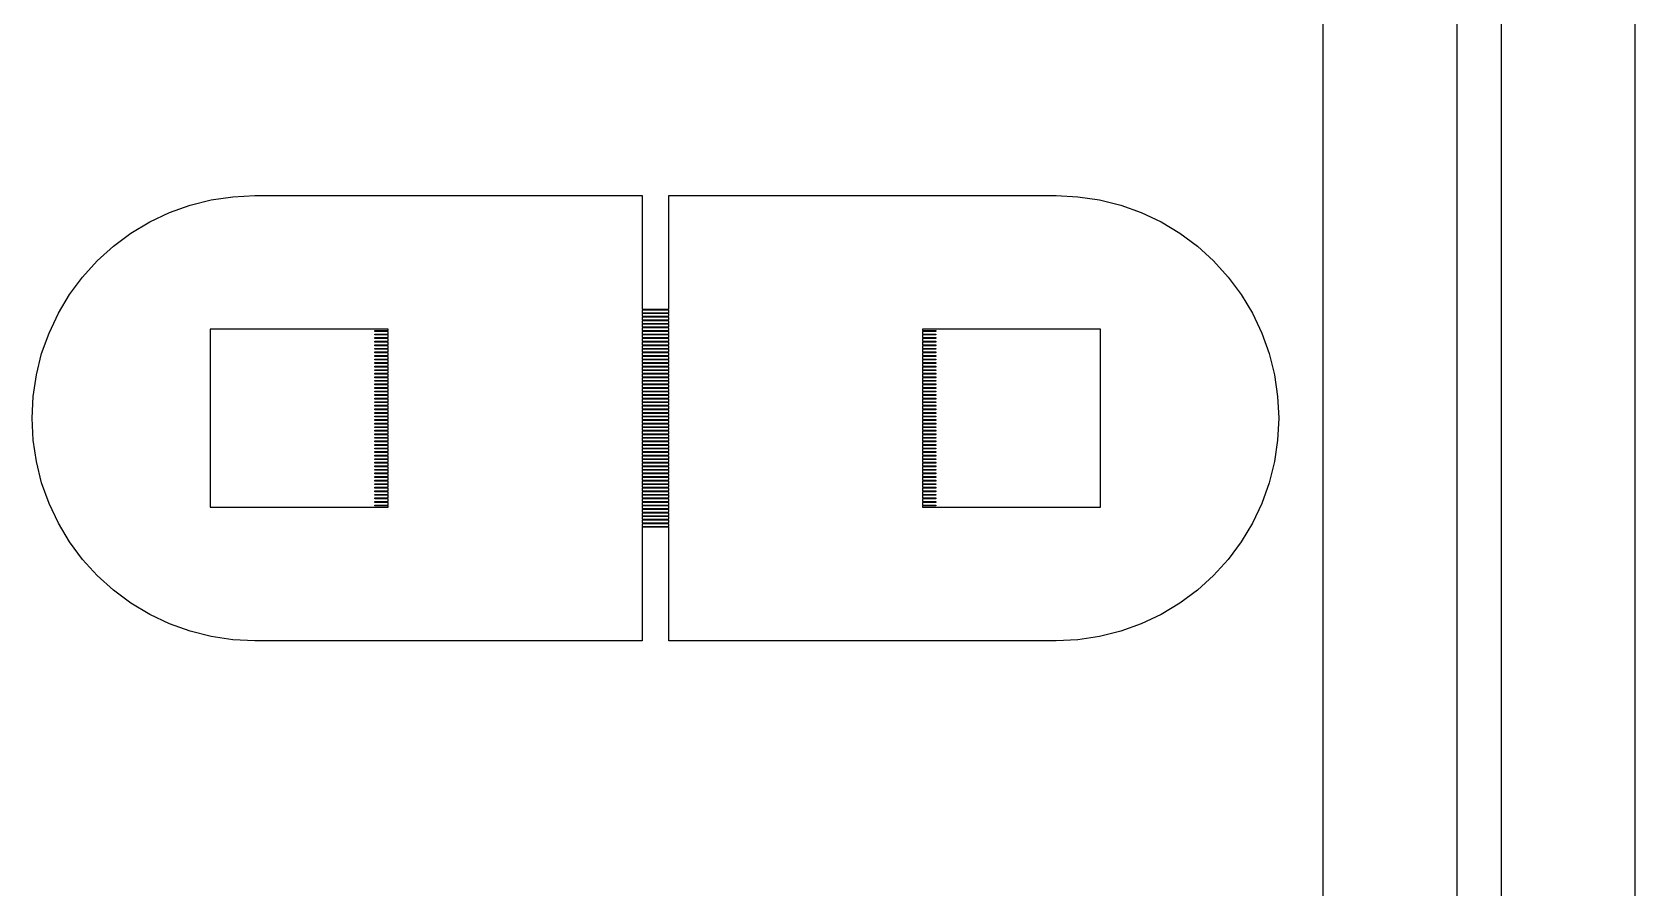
# Model space of a CAD drawing. Extents: x -16 to 132, y -40 to 113.
# Drawn here: x 94.08 to 112.49, y 17.61 to 27.44 of the extents above; entities that cross this region are included whole.
import ezdxf

# ---------------------------------------------------------------- set-up
doc = ezdxf.new("R2010")
doc.units = 0

msp = doc.modelspace()

# ---------------------------------------------------------------- linework, layer by layer
for p, q in [((112.486, 75.6724), (112.486, -2.0452)), ((110.952, -0.51129), (110.952, 74.1385)), ((110.441, 73.6272), (110.441, 0)), ((108.907, 1.53389), (108.907, 72.0933)), ((95.6574, 25.3704), (95.8936, 25.4549)), ((95.8936, 25.4549), (96.1369, 25.5159)), ((96.1369, 25.5159), (96.3851, 25.5527)), ((96.3851, 25.5527), (96.6357, 25.565)), ((96.6357, 25.565), (101.084, 25.565)), ((101.084, 25.565), (101.084, 24.2612)), ((101.391, 24.2612), (101.391, 25.565)), ((101.391, 25.565), (105.839, 25.565)), ((105.839, 25.565), (106.09, 25.5527)), ((106.09, 25.5527), (106.338, 25.5159)), ((106.338, 25.5159), (106.581, 25.4549)), ((106.581, 25.4549), (106.817, 25.3704)), ((95.2154, 25.1341), (95.4306, 25.2631)), ((95.4306, 25.2631), (95.6574, 25.3704)), ((106.817, 25.3704), (107.044, 25.2631)), ((107.044, 25.2631), (107.259, 25.1341)), ((95.0139, 24.9847), (95.2154, 25.1341)), ((107.259, 25.1341), (107.461, 24.9847)), ((94.828, 24.8162), (95.0139, 24.9847)), ((107.461, 24.9847), (107.647, 24.8162)), ((94.6595, 24.6303), (94.828, 24.8162)), ((107.647, 24.8162), (107.815, 24.6303)), ((94.5101, 24.4288), (94.6595, 24.6303)), ((107.815, 24.6303), (107.965, 24.4288)), ((94.3811, 24.2136), (94.5101, 24.4288)), ((107.965, 24.4288), (108.094, 24.2136)), ((94.2738, 23.9868), (94.3811, 24.2136)), ((101.084, 24.2612), (101.391, 24.2612)), ((101.391, 24.2509), (101.084, 24.2509)), ((101.084, 24.2509), (101.084, 24.2203)), ((101.084, 24.2203), (101.391, 24.2203)), ((101.391, 24.21), (101.084, 24.21)), ((101.084, 24.21), (101.084, 24.1794)), ((101.084, 24.1794), (101.391, 24.1794)), ((101.391, 24.1691), (101.084, 24.1691)), ((101.084, 24.1691), (101.084, 24.1385)), ((101.084, 24.1385), (101.391, 24.1385)), ((101.391, 24.1282), (101.084, 24.1282)), ((101.084, 24.1282), (101.084, 24.0975)), ((101.391, 24.2203), (101.391, 24.2509)), ((101.391, 24.1794), (101.391, 24.21)), ((101.391, 24.1385), (101.391, 24.1691)), ((101.391, 24.0975), (101.391, 24.1282)), ((108.094, 24.2136), (108.201, 23.9868)), ((94.1893, 23.7506), (94.2738, 23.9868)), ((98.1696, 24.0311), (96.1244, 24.0311)), ((96.1244, 24.0311), (96.1244, 21.9859)), ((98.0162, 24.0055), (98.0162, 24.0157)), ((98.0162, 24.0157), (98.1696, 24.0157)), ((98.1696, 24.0055), (98.0162, 24.0055)), ((98.0162, 23.9646), (98.0162, 23.9748)), ((98.0162, 23.9748), (98.1696, 23.9748)), ((98.1696, 23.9646), (98.0162, 23.9646)), ((98.0162, 23.9237), (98.0162, 23.9339)), ((98.0162, 23.9339), (98.1696, 23.9339)), ((98.1696, 24.0157), (98.1696, 24.0311)), ((98.1696, 23.9748), (98.1696, 24.0055)), ((98.1696, 23.9339), (98.1696, 23.9646)), ((101.084, 24.0975), (101.391, 24.0975)), ((101.391, 24.0873), (101.084, 24.0873)), ((101.084, 24.0873), (101.084, 24.0567)), ((101.084, 24.0567), (101.391, 24.0567)), ((101.391, 24.0464), (101.084, 24.0464)), ((101.084, 24.0464), (101.084, 24.0157)), ((101.084, 24.0157), (101.391, 24.0157)), ((101.391, 24.0055), (101.084, 24.0055)), ((101.084, 24.0055), (101.084, 23.9748)), ((101.084, 23.9748), (101.391, 23.9748)), ((101.391, 23.9646), (101.084, 23.9646)), ((101.084, 23.9646), (101.084, 23.9339)), ((101.084, 23.9339), (101.391, 23.9339)), ((101.391, 24.0567), (101.391, 24.0873)), ((101.391, 24.0157), (101.391, 24.0464)), ((101.391, 23.9748), (101.391, 24.0055)), ((101.391, 23.9339), (101.391, 23.9646)), ((106.35, 24.0311), (104.305, 24.0311)), ((104.305, 24.0311), (104.305, 24.0157)), ((104.305, 24.0157), (104.459, 24.0157)), ((104.459, 24.0055), (104.305, 24.0055)), ((104.305, 24.0055), (104.305, 23.9748)), ((104.305, 23.9748), (104.459, 23.9748)), ((104.459, 23.9646), (104.305, 23.9646)), ((104.305, 23.9646), (104.305, 23.9339)), ((104.305, 23.9339), (104.459, 23.9339)), ((104.459, 24.0157), (104.459, 24.0055)), ((104.459, 23.9748), (104.459, 23.9646)), ((104.459, 23.9339), (104.459, 23.9237)), ((106.35, 21.9859), (106.35, 24.0311)), ((108.201, 23.9868), (108.286, 23.7506)), ((94.1283, 23.5072), (94.1893, 23.7506)), ((98.1696, 23.9237), (98.0162, 23.9237)), ((98.0162, 23.8828), (98.0162, 23.893)), ((98.0162, 23.893), (98.1696, 23.893)), ((98.1696, 23.8828), (98.0162, 23.8828)), ((98.0162, 23.8419), (98.0162, 23.8521)), ((98.0162, 23.8521), (98.1696, 23.8521)), ((98.1696, 23.8419), (98.0162, 23.8419)), ((98.0162, 23.801), (98.0162, 23.8112)), ((98.0162, 23.8112), (98.1696, 23.8112)), ((98.1696, 23.801), (98.0162, 23.801)), ((98.0162, 23.7601), (98.0162, 23.7703)), ((98.0162, 23.7703), (98.1696, 23.7703)), ((98.1696, 23.7601), (98.0162, 23.7601)), ((98.1696, 23.893), (98.1696, 23.9237)), ((98.1696, 23.8521), (98.1696, 23.8828)), ((98.1696, 23.8112), (98.1696, 23.8419)), ((98.1696, 23.7703), (98.1696, 23.801)), ((98.1696, 23.7294), (98.1696, 23.7601)), ((101.391, 23.9237), (101.084, 23.9237)), ((101.084, 23.9237), (101.084, 23.893)), ((101.084, 23.893), (101.391, 23.893)), ((101.391, 23.8828), (101.084, 23.8828)), ((101.084, 23.8828), (101.084, 23.8521)), ((101.084, 23.8521), (101.391, 23.8521)), ((101.391, 23.8419), (101.084, 23.8419)), ((101.084, 23.8419), (101.084, 23.8112)), ((101.084, 23.8112), (101.391, 23.8112)), ((101.391, 23.801), (101.084, 23.801)), ((101.084, 23.801), (101.084, 23.7703)), ((101.084, 23.7703), (101.391, 23.7703)), ((101.391, 23.7601), (101.084, 23.7601)), ((101.084, 23.7601), (101.084, 23.7294)), ((101.391, 23.893), (101.391, 23.9237)), ((101.391, 23.8521), (101.391, 23.8828)), ((101.391, 23.8112), (101.391, 23.8419)), ((101.391, 23.7703), (101.391, 23.801)), ((101.391, 23.7294), (101.391, 23.7601)), ((104.459, 23.9237), (104.305, 23.9237)), ((104.305, 23.9237), (104.305, 23.893)), ((104.305, 23.893), (104.459, 23.893)), ((104.459, 23.8828), (104.305, 23.8828)), ((104.305, 23.8828), (104.305, 23.8521)), ((104.305, 23.8521), (104.459, 23.8521)), ((104.459, 23.8419), (104.305, 23.8419)), ((104.305, 23.8419), (104.305, 23.8112)), ((104.305, 23.8112), (104.459, 23.8112)), ((104.459, 23.801), (104.305, 23.801)), ((104.305, 23.801), (104.305, 23.7703)), ((104.305, 23.7703), (104.459, 23.7703)), ((104.459, 23.7601), (104.305, 23.7601)), ((104.305, 23.7601), (104.305, 23.7294)), ((104.459, 23.893), (104.459, 23.8828)), ((104.459, 23.8521), (104.459, 23.8419)), ((104.459, 23.8112), (104.459, 23.801)), ((104.459, 23.7703), (104.459, 23.7601)), ((108.286, 23.7506), (108.346, 23.5072)), ((98.0162, 23.7192), (98.0162, 23.7294)), ((98.0162, 23.7294), (98.1696, 23.7294)), ((98.1696, 23.7192), (98.0162, 23.7192)), ((98.0162, 23.6783), (98.0162, 23.6885)), ((98.0162, 23.6885), (98.1696, 23.6885)), ((98.1696, 23.6783), (98.0162, 23.6783)), ((98.0162, 23.6374), (98.0162, 23.6476)), ((98.0162, 23.6476), (98.1696, 23.6476)), ((98.1696, 23.6374), (98.0162, 23.6374)), ((98.0162, 23.5965), (98.0162, 23.6067)), ((98.0162, 23.6067), (98.1696, 23.6067)), ((98.1696, 23.5965), (98.0162, 23.5965)), ((98.0162, 23.5556), (98.0162, 23.5658)), ((98.0162, 23.5658), (98.1696, 23.5658)), ((98.1696, 23.6885), (98.1696, 23.7192)), ((98.1696, 23.6476), (98.1696, 23.6783)), ((98.1696, 23.6067), (98.1696, 23.6374)), ((98.1696, 23.5658), (98.1696, 23.5965)), ((101.084, 23.7294), (101.391, 23.7294)), ((101.391, 23.7192), (101.084, 23.7192)), ((101.084, 23.7192), (101.084, 23.6885)), ((101.084, 23.6885), (101.391, 23.6885)), ((101.391, 23.6783), (101.084, 23.6783)), ((101.084, 23.6783), (101.084, 23.6476)), ((101.084, 23.6476), (101.391, 23.6476)), ((101.391, 23.6374), (101.084, 23.6374)), ((101.084, 23.6374), (101.084, 23.6067)), ((101.084, 23.6067), (101.391, 23.6067)), ((101.391, 23.5965), (101.084, 23.5965)), ((101.084, 23.5965), (101.084, 23.5658)), ((101.084, 23.5658), (101.391, 23.5658)), ((101.391, 23.6885), (101.391, 23.7192)), ((101.391, 23.6476), (101.391, 23.6783)), ((101.391, 23.6067), (101.391, 23.6374)), ((101.391, 23.5658), (101.391, 23.5965)), ((104.305, 23.7294), (104.459, 23.7294)), ((104.459, 23.7192), (104.305, 23.7192)), ((104.305, 23.7192), (104.305, 23.6885)), ((104.305, 23.6885), (104.459, 23.6885)), ((104.459, 23.6783), (104.305, 23.6783)), ((104.305, 23.6783), (104.305, 23.6476)), ((104.305, 23.6476), (104.459, 23.6476)), ((104.459, 23.6374), (104.305, 23.6374)), ((104.305, 23.6374), (104.305, 23.6067)), ((104.305, 23.6067), (104.459, 23.6067)), ((104.459, 23.5965), (104.305, 23.5965)), ((104.305, 23.5965), (104.305, 23.5658)), ((104.305, 23.5658), (104.459, 23.5658)), ((104.459, 23.7294), (104.459, 23.7192)), ((104.459, 23.6885), (104.459, 23.6783)), ((104.459, 23.6476), (104.459, 23.6374)), ((104.459, 23.6067), (104.459, 23.5965)), ((104.459, 23.5658), (104.459, 23.5556)), ((94.0915, 23.2591), (94.1283, 23.5072)), ((98.1696, 23.5556), (98.0162, 23.5556)), ((98.0162, 23.5147), (98.0162, 23.5249)), ((98.0162, 23.5249), (98.1696, 23.5249)), ((98.1696, 23.5147), (98.0162, 23.5147)), ((98.0162, 23.4738), (98.0162, 23.484)), ((98.0162, 23.484), (98.1696, 23.484)), ((98.1696, 23.4738), (98.0162, 23.4738)), ((98.0162, 23.4329), (98.0162, 23.4431)), ((98.0162, 23.4431), (98.1696, 23.4431)), ((98.1696, 23.4329), (98.0162, 23.4329)), ((98.0162, 23.392), (98.0162, 23.4022)), ((98.0162, 23.4022), (98.1696, 23.4022)), ((98.1696, 23.392), (98.0162, 23.392)), ((98.1696, 23.5249), (98.1696, 23.5556)), ((98.1696, 23.484), (98.1696, 23.5147)), ((98.1696, 23.4431), (98.1696, 23.4738)), ((98.1696, 23.4022), (98.1696, 23.4329)), ((98.1696, 23.3613), (98.1696, 23.392)), ((101.391, 23.5556), (101.084, 23.5556)), ((101.084, 23.5556), (101.084, 23.5249)), ((101.084, 23.5249), (101.391, 23.5249)), ((101.391, 23.5147), (101.084, 23.5147)), ((101.084, 23.5147), (101.084, 23.484)), ((101.084, 23.484), (101.391, 23.484)), ((101.391, 23.4738), (101.084, 23.4738)), ((101.084, 23.4738), (101.084, 23.4431)), ((101.084, 23.4431), (101.391, 23.4431)), ((101.391, 23.4329), (101.084, 23.4329)), ((101.084, 23.4329), (101.084, 23.4022)), ((101.084, 23.4022), (101.391, 23.4022)), ((101.391, 23.392), (101.084, 23.392)), ((101.084, 23.392), (101.084, 23.3613)), ((101.391, 23.5249), (101.391, 23.5556)), ((101.391, 23.484), (101.391, 23.5147)), ((101.391, 23.4431), (101.391, 23.4738)), ((101.391, 23.4022), (101.391, 23.4329)), ((101.391, 23.3613), (101.391, 23.392)), ((104.459, 23.5556), (104.305, 23.5556)), ((104.305, 23.5556), (104.305, 23.5249)), ((104.305, 23.5249), (104.459, 23.5249)), ((104.459, 23.5147), (104.305, 23.5147)), ((104.305, 23.5147), (104.305, 23.484)), ((104.305, 23.484), (104.459, 23.484)), ((104.459, 23.4738), (104.305, 23.4738)), ((104.305, 23.4738), (104.305, 23.4431)), ((104.305, 23.4431), (104.459, 23.4431)), ((104.459, 23.4329), (104.305, 23.4329)), ((104.305, 23.4329), (104.305, 23.4022)), ((104.305, 23.4022), (104.459, 23.4022)), ((104.459, 23.392), (104.305, 23.392)), ((104.305, 23.392), (104.305, 23.3613)), ((104.459, 23.5249), (104.459, 23.5147)), ((104.459, 23.484), (104.459, 23.4738)), ((104.459, 23.4431), (104.459, 23.4329)), ((104.459, 23.4022), (104.459, 23.392)), ((108.346, 23.5072), (108.383, 23.2591)), ((94.0792, 23.0085), (94.0915, 23.2591)), ((98.0162, 23.3511), (98.0162, 23.3613)), ((98.0162, 23.3613), (98.1696, 23.3613)), ((98.1696, 23.3511), (98.0162, 23.3511)), ((98.0162, 23.3102), (98.0162, 23.3204)), ((98.0162, 23.3204), (98.1696, 23.3204)), ((98.1696, 23.3102), (98.0162, 23.3102)), ((98.0162, 23.2692), (98.0162, 23.2795)), ((98.0162, 23.2795), (98.1696, 23.2795)), ((98.1696, 23.2692), (98.0162, 23.2692)), ((98.0162, 23.2283), (98.0162, 23.2386)), ((98.0162, 23.2386), (98.1696, 23.2386)), ((98.1696, 23.2283), (98.0162, 23.2283)), ((98.0162, 23.1874), (98.0162, 23.1977)), ((98.0162, 23.1977), (98.1696, 23.1977)), ((98.1696, 23.3204), (98.1696, 23.3511)), ((98.1696, 23.2795), (98.1696, 23.3102)), ((98.1696, 23.2386), (98.1696, 23.2692)), ((98.1696, 23.1977), (98.1696, 23.2283)), ((101.084, 23.3613), (101.391, 23.3613)), ((101.391, 23.3511), (101.084, 23.3511)), ((101.084, 23.3511), (101.084, 23.3204)), ((101.084, 23.3204), (101.391, 23.3204)), ((101.391, 23.3102), (101.084, 23.3102)), ((101.084, 23.3102), (101.084, 23.2795)), ((101.084, 23.2795), (101.391, 23.2795)), ((101.391, 23.2692), (101.084, 23.2692)), ((101.084, 23.2692), (101.084, 23.2386)), ((101.084, 23.2386), (101.391, 23.2386)), ((101.391, 23.2283), (101.084, 23.2283)), ((101.084, 23.2283), (101.084, 23.1977)), ((101.084, 23.1977), (101.391, 23.1977)), ((101.391, 23.3204), (101.391, 23.3511)), ((101.391, 23.2795), (101.391, 23.3102)), ((101.391, 23.2386), (101.391, 23.2692)), ((101.391, 23.1977), (101.391, 23.2283)), ((104.305, 23.3613), (104.459, 23.3613)), ((104.459, 23.3511), (104.305, 23.3511)), ((104.305, 23.3511), (104.305, 23.3204)), ((104.305, 23.3204), (104.459, 23.3204)), ((104.459, 23.3102), (104.305, 23.3102)), ((104.305, 23.3102), (104.305, 23.2795)), ((104.305, 23.2795), (104.459, 23.2795)), ((104.459, 23.2692), (104.305, 23.2692)), ((104.305, 23.2692), (104.305, 23.2386)), ((104.305, 23.2386), (104.459, 23.2386)), ((104.459, 23.2283), (104.305, 23.2283)), ((104.305, 23.2283), (104.305, 23.1977)), ((104.305, 23.1977), (104.459, 23.1977)), ((104.459, 23.3613), (104.459, 23.3511)), ((104.459, 23.3204), (104.459, 23.3102)), ((104.459, 23.2795), (104.459, 23.2692)), ((104.459, 23.2386), (104.459, 23.2283)), ((104.459, 23.1977), (104.459, 23.1874)), ((108.383, 23.2591), (108.396, 23.0085)), ((98.1696, 23.1874), (98.0162, 23.1874)), ((98.0162, 23.1465), (98.0162, 23.1568)), ((98.0162, 23.1568), (98.1696, 23.1568)), ((98.1696, 23.1465), (98.0162, 23.1465)), ((98.0162, 23.1056), (98.0162, 23.1159)), ((98.0162, 23.1159), (98.1696, 23.1159)), ((98.1696, 23.1056), (98.0162, 23.1056)), ((98.0162, 23.0647), (98.0162, 23.075)), ((98.0162, 23.075), (98.1696, 23.075)), ((98.1696, 23.0647), (98.0162, 23.0647)), ((98.0162, 23.0238), (98.0162, 23.0341)), ((98.0162, 23.0341), (98.1696, 23.0341)), ((98.1696, 23.0238), (98.0162, 23.0238)), ((98.1696, 23.1568), (98.1696, 23.1874)), ((98.1696, 23.1159), (98.1696, 23.1465)), ((98.1696, 23.075), (98.1696, 23.1056)), ((98.1696, 23.0341), (98.1696, 23.0647)), ((98.1696, 22.9931), (98.1696, 23.0238)), ((101.391, 23.1874), (101.084, 23.1874)), ((101.084, 23.1874), (101.084, 23.1568)), ((101.084, 23.1568), (101.391, 23.1568)), ((101.391, 23.1465), (101.084, 23.1465)), ((101.084, 23.1465), (101.084, 23.1159)), ((101.084, 23.1159), (101.391, 23.1159)), ((101.391, 23.1056), (101.084, 23.1056)), ((101.084, 23.1056), (101.084, 23.075)), ((101.084, 23.075), (101.391, 23.075)), ((101.391, 23.0647), (101.084, 23.0647)), ((101.084, 23.0647), (101.084, 23.0341)), ((101.084, 23.0341), (101.391, 23.0341)), ((101.391, 23.0238), (101.084, 23.0238)), ((101.084, 23.0238), (101.084, 22.9931)), ((101.391, 23.1568), (101.391, 23.1874)), ((101.391, 23.1159), (101.391, 23.1465)), ((101.391, 23.075), (101.391, 23.1056)), ((101.391, 23.0341), (101.391, 23.0647)), ((101.391, 22.9931), (101.391, 23.0238)), ((104.459, 23.1874), (104.305, 23.1874)), ((104.305, 23.1874), (104.305, 23.1568)), ((104.305, 23.1568), (104.459, 23.1568)), ((104.459, 23.1465), (104.305, 23.1465)), ((104.305, 23.1465), (104.305, 23.1159)), ((104.305, 23.1159), (104.459, 23.1159)), ((104.459, 23.1056), (104.305, 23.1056)), ((104.305, 23.1056), (104.305, 23.075)), ((104.305, 23.075), (104.459, 23.075)), ((104.459, 23.0647), (104.305, 23.0647)), ((104.305, 23.0647), (104.305, 23.0341)), ((104.305, 23.0341), (104.459, 23.0341)), ((104.459, 23.0238), (104.305, 23.0238)), ((104.305, 23.0238), (104.305, 22.9931)), ((104.459, 23.1568), (104.459, 23.1465)), ((104.459, 23.1159), (104.459, 23.1056)), ((104.459, 23.075), (104.459, 23.0647)), ((104.459, 23.0341), (104.459, 23.0238)), ((94.0915, 22.7579), (94.0792, 23.0085)), ((98.0162, 22.9829), (98.0162, 22.9931)), ((98.0162, 22.9931), (98.1696, 22.9931)), ((98.1696, 22.9829), (98.0162, 22.9829)), ((98.0162, 22.942), (98.0162, 22.9523)), ((98.0162, 22.9523), (98.1696, 22.9523)), ((98.1696, 22.942), (98.0162, 22.942)), ((98.0162, 22.9011), (98.0162, 22.9114)), ((98.0162, 22.9114), (98.1696, 22.9114)), ((98.1696, 22.9011), (98.0162, 22.9011)), ((98.0162, 22.8602), (98.0162, 22.8705)), ((98.0162, 22.8705), (98.1696, 22.8705)), ((98.1696, 22.8602), (98.0162, 22.8602)), ((98.0162, 22.8193), (98.0162, 22.8295)), ((98.0162, 22.8295), (98.1696, 22.8295)), ((98.1696, 22.9523), (98.1696, 22.9829)), ((98.1696, 22.9114), (98.1696, 22.942)), ((98.1696, 22.8705), (98.1696, 22.9011)), ((98.1696, 22.8295), (98.1696, 22.8602)), ((101.084, 22.9931), (101.391, 22.9931)), ((101.391, 22.9829), (101.084, 22.9829)), ((101.084, 22.9829), (101.084, 22.9523)), ((101.084, 22.9523), (101.391, 22.9523)), ((101.391, 22.942), (101.084, 22.942)), ((101.084, 22.942), (101.084, 22.9114)), ((101.084, 22.9114), (101.391, 22.9114)), ((101.391, 22.9011), (101.084, 22.9011)), ((101.084, 22.9011), (101.084, 22.8705)), ((101.084, 22.8705), (101.391, 22.8705)), ((101.391, 22.8602), (101.084, 22.8602)), ((101.084, 22.8602), (101.084, 22.8295)), ((101.084, 22.8295), (101.391, 22.8295)), ((101.391, 22.9523), (101.391, 22.9829)), ((101.391, 22.9114), (101.391, 22.942)), ((101.391, 22.8705), (101.391, 22.9011)), ((101.391, 22.8295), (101.391, 22.8602)), ((104.305, 22.9931), (104.459, 22.9931)), ((104.459, 22.9829), (104.305, 22.9829)), ((104.305, 22.9829), (104.305, 22.9523)), ((104.305, 22.9523), (104.459, 22.9523)), ((104.459, 22.942), (104.305, 22.942)), ((104.305, 22.942), (104.305, 22.9114)), ((104.305, 22.9114), (104.459, 22.9114)), ((104.459, 22.9011), (104.305, 22.9011)), ((104.305, 22.9011), (104.305, 22.8705)), ((104.305, 22.8705), (104.459, 22.8705)), ((104.459, 22.8602), (104.305, 22.8602)), ((104.305, 22.8602), (104.305, 22.8295)), ((104.305, 22.8295), (104.459, 22.8295)), ((104.459, 22.9931), (104.459, 22.9829)), ((104.459, 22.9523), (104.459, 22.942)), ((104.459, 22.9114), (104.459, 22.9011)), ((104.459, 22.8705), (104.459, 22.8602)), ((104.459, 22.8295), (104.459, 22.8193)), ((108.396, 23.0085), (108.383, 22.7579)), ((94.1283, 22.5098), (94.0915, 22.7579)), ((98.1696, 22.8193), (98.0162, 22.8193)), ((98.0162, 22.7784), (98.0162, 22.7886)), ((98.0162, 22.7886), (98.1696, 22.7886)), ((98.1696, 22.7784), (98.0162, 22.7784)), ((98.0162, 22.7375), (98.0162, 22.7477)), ((98.0162, 22.7477), (98.1696, 22.7477)), ((98.1696, 22.7375), (98.0162, 22.7375)), ((98.0162, 22.6966), (98.0162, 22.7068)), ((98.0162, 22.7068), (98.1696, 22.7068)), ((98.1696, 22.6966), (98.0162, 22.6966)), ((98.0162, 22.6557), (98.0162, 22.6659)), ((98.0162, 22.6659), (98.1696, 22.6659)), ((98.1696, 22.6557), (98.0162, 22.6557)), ((98.1696, 22.7886), (98.1696, 22.8193)), ((98.1696, 22.7477), (98.1696, 22.7784)), ((98.1696, 22.7068), (98.1696, 22.7375)), ((98.1696, 22.6659), (98.1696, 22.6966)), ((98.1696, 22.625), (98.1696, 22.6557)), ((101.391, 22.8193), (101.084, 22.8193)), ((101.084, 22.8193), (101.084, 22.7886)), ((101.084, 22.7886), (101.391, 22.7886)), ((101.391, 22.7784), (101.084, 22.7784)), ((101.084, 22.7784), (101.084, 22.7477)), ((101.084, 22.7477), (101.391, 22.7477)), ((101.391, 22.7375), (101.084, 22.7375)), ((101.084, 22.7375), (101.084, 22.7068)), ((101.084, 22.7068), (101.391, 22.7068)), ((101.391, 22.6966), (101.084, 22.6966)), ((101.084, 22.6966), (101.084, 22.6659)), ((101.084, 22.6659), (101.391, 22.6659)), ((101.391, 22.6557), (101.084, 22.6557)), ((101.084, 22.6557), (101.084, 22.625)), ((101.391, 22.7886), (101.391, 22.8193)), ((101.391, 22.7477), (101.391, 22.7784)), ((101.391, 22.7068), (101.391, 22.7375)), ((101.391, 22.6659), (101.391, 22.6966)), ((101.391, 22.625), (101.391, 22.6557)), ((104.459, 22.8193), (104.305, 22.8193)), ((104.305, 22.8193), (104.305, 22.7886)), ((104.305, 22.7886), (104.459, 22.7886)), ((104.459, 22.7784), (104.305, 22.7784)), ((104.305, 22.7784), (104.305, 22.7477)), ((104.305, 22.7477), (104.459, 22.7477)), ((104.459, 22.7375), (104.305, 22.7375)), ((104.305, 22.7375), (104.305, 22.7068)), ((104.305, 22.7068), (104.459, 22.7068)), ((104.459, 22.6966), (104.305, 22.6966)), ((104.305, 22.6966), (104.305, 22.6659)), ((104.305, 22.6659), (104.459, 22.6659)), ((104.459, 22.6557), (104.305, 22.6557)), ((104.305, 22.6557), (104.305, 22.625)), ((104.459, 22.7886), (104.459, 22.7784)), ((104.459, 22.7477), (104.459, 22.7375)), ((104.459, 22.7068), (104.459, 22.6966)), ((104.459, 22.6659), (104.459, 22.6557)), ((108.383, 22.7579), (108.346, 22.5098)), ((94.1893, 22.2664), (94.1283, 22.5098)), ((98.0162, 22.6148), (98.0162, 22.625)), ((98.0162, 22.625), (98.1696, 22.625)), ((98.1696, 22.6148), (98.0162, 22.6148)), ((98.0162, 22.5739), (98.0162, 22.5841)), ((98.0162, 22.5841), (98.1696, 22.5841)), ((98.1696, 22.5739), (98.0162, 22.5739)), ((98.0162, 22.533), (98.0162, 22.5432)), ((98.0162, 22.5432), (98.1696, 22.5432)), ((98.1696, 22.533), (98.0162, 22.533)), ((98.0162, 22.4921), (98.0162, 22.5023)), ((98.0162, 22.5023), (98.1696, 22.5023)), ((98.1696, 22.4921), (98.0162, 22.4921)), ((98.0162, 22.4512), (98.0162, 22.4614)), ((98.0162, 22.4614), (98.1696, 22.4614)), ((98.1696, 22.5841), (98.1696, 22.6148)), ((98.1696, 22.5432), (98.1696, 22.5739)), ((98.1696, 22.5023), (98.1696, 22.533)), ((98.1696, 22.4614), (98.1696, 22.4921)), ((101.084, 22.625), (101.391, 22.625)), ((101.391, 22.6148), (101.084, 22.6148)), ((101.084, 22.6148), (101.084, 22.5841)), ((101.084, 22.5841), (101.391, 22.5841)), ((101.391, 22.5739), (101.084, 22.5739)), ((101.084, 22.5739), (101.084, 22.5432)), ((101.084, 22.5432), (101.391, 22.5432)), ((101.391, 22.533), (101.084, 22.533)), ((101.084, 22.533), (101.084, 22.5023)), ((101.084, 22.5023), (101.391, 22.5023)), ((101.391, 22.4921), (101.084, 22.4921)), ((101.084, 22.4921), (101.084, 22.4614)), ((101.084, 22.4614), (101.391, 22.4614)), ((101.391, 22.5841), (101.391, 22.6148)), ((101.391, 22.5432), (101.391, 22.5739)), ((101.391, 22.5023), (101.391, 22.533)), ((101.391, 22.4614), (101.391, 22.4921)), ((104.305, 22.625), (104.459, 22.625)), ((104.459, 22.6148), (104.305, 22.6148)), ((104.305, 22.6148), (104.305, 22.5841)), ((104.305, 22.5841), (104.459, 22.5841)), ((104.459, 22.5739), (104.305, 22.5739)), ((104.305, 22.5739), (104.305, 22.5432)), ((104.305, 22.5432), (104.459, 22.5432)), ((104.459, 22.533), (104.305, 22.533)), ((104.305, 22.533), (104.305, 22.5023)), ((104.305, 22.5023), (104.459, 22.5023)), ((104.459, 22.4921), (104.305, 22.4921)), ((104.305, 22.4921), (104.305, 22.4614)), ((104.305, 22.4614), (104.459, 22.4614)), ((104.459, 22.625), (104.459, 22.6148)), ((104.459, 22.5841), (104.459, 22.5739)), ((104.459, 22.5432), (104.459, 22.533)), ((104.459, 22.5023), (104.459, 22.4921)), ((104.459, 22.4614), (104.459, 22.4512)), ((108.346, 22.5098), (108.286, 22.2664)), ((98.1696, 22.4512), (98.0162, 22.4512)), ((98.0162, 22.4103), (98.0162, 22.4205)), ((98.0162, 22.4205), (98.1696, 22.4205)), ((98.1696, 22.4103), (98.0162, 22.4103)), ((98.0162, 22.3694), (98.0162, 22.3796)), ((98.0162, 22.3796), (98.1696, 22.3796)), ((98.1696, 22.3694), (98.0162, 22.3694)), ((98.0162, 22.3285), (98.0162, 22.3387)), ((98.0162, 22.3387), (98.1696, 22.3387)), ((98.1696, 22.3285), (98.0162, 22.3285)), ((98.0162, 22.2876), (98.0162, 22.2978)), ((98.0162, 22.2978), (98.1696, 22.2978)), ((98.1696, 22.2876), (98.0162, 22.2876)), ((98.1696, 22.4205), (98.1696, 22.4512)), ((98.1696, 22.3796), (98.1696, 22.4103)), ((98.1696, 22.3387), (98.1696, 22.3694)), ((98.1696, 22.2978), (98.1696, 22.3285)), ((98.1696, 22.2569), (98.1696, 22.2876)), ((101.391, 22.4512), (101.084, 22.4512)), ((101.084, 22.4512), (101.084, 22.4205)), ((101.084, 22.4205), (101.391, 22.4205)), ((101.391, 22.4103), (101.084, 22.4103)), ((101.084, 22.4103), (101.084, 22.3796)), ((101.084, 22.3796), (101.391, 22.3796)), ((101.391, 22.3694), (101.084, 22.3694)), ((101.084, 22.3694), (101.084, 22.3387)), ((101.084, 22.3387), (101.391, 22.3387)), ((101.391, 22.3285), (101.084, 22.3285)), ((101.084, 22.3285), (101.084, 22.2978)), ((101.084, 22.2978), (101.391, 22.2978)), ((101.391, 22.2876), (101.084, 22.2876)), ((101.084, 22.2876), (101.084, 22.2569)), ((101.391, 22.4205), (101.391, 22.4512)), ((101.391, 22.3796), (101.391, 22.4103)), ((101.391, 22.3387), (101.391, 22.3694)), ((101.391, 22.2978), (101.391, 22.3285)), ((101.391, 22.2569), (101.391, 22.2876)), ((104.459, 22.4512), (104.305, 22.4512)), ((104.305, 22.4512), (104.305, 22.4205)), ((104.305, 22.4205), (104.459, 22.4205)), ((104.459, 22.4103), (104.305, 22.4103)), ((104.305, 22.4103), (104.305, 22.3796)), ((104.305, 22.3796), (104.459, 22.3796)), ((104.459, 22.3694), (104.305, 22.3694)), ((104.305, 22.3694), (104.305, 22.3387)), ((104.305, 22.3387), (104.459, 22.3387)), ((104.459, 22.3285), (104.305, 22.3285)), ((104.305, 22.3285), (104.305, 22.2978)), ((104.305, 22.2978), (104.459, 22.2978)), ((104.459, 22.2876), (104.305, 22.2876)), ((104.305, 22.2876), (104.305, 22.2569)), ((104.459, 22.4205), (104.459, 22.4103)), ((104.459, 22.3796), (104.459, 22.3694)), ((104.459, 22.3387), (104.459, 22.3285)), ((104.459, 22.2978), (104.459, 22.2876)), ((94.2738, 22.0302), (94.1893, 22.2664)), ((98.0162, 22.2467), (98.0162, 22.2569)), ((98.0162, 22.2569), (98.1696, 22.2569)), ((98.1696, 22.2467), (98.0162, 22.2467)), ((98.0162, 22.2058), (98.0162, 22.216)), ((98.0162, 22.216), (98.1696, 22.216)), ((98.1696, 22.2058), (98.0162, 22.2058)), ((98.0162, 22.1649), (98.0162, 22.1751)), ((98.0162, 22.1751), (98.1696, 22.1751)), ((98.1696, 22.1649), (98.0162, 22.1649)), ((98.0162, 22.1239), (98.0162, 22.1342)), ((98.0162, 22.1342), (98.1696, 22.1342)), ((98.1696, 22.1239), (98.0162, 22.1239)), ((98.0162, 22.083), (98.0162, 22.0933)), ((98.0162, 22.0933), (98.1696, 22.0933)), ((98.1696, 22.216), (98.1696, 22.2467)), ((98.1696, 22.1751), (98.1696, 22.2058)), ((98.1696, 22.1342), (98.1696, 22.1649)), ((98.1696, 22.0933), (98.1696, 22.1239)), ((101.084, 22.2569), (101.391, 22.2569)), ((101.391, 22.2467), (101.084, 22.2467)), ((101.084, 22.2467), (101.084, 22.216)), ((101.084, 22.216), (101.391, 22.216)), ((101.391, 22.2058), (101.084, 22.2058)), ((101.084, 22.2058), (101.084, 22.1751)), ((101.084, 22.1751), (101.391, 22.1751)), ((101.391, 22.1649), (101.084, 22.1649)), ((101.084, 22.1649), (101.084, 22.1342)), ((101.084, 22.1342), (101.391, 22.1342)), ((101.391, 22.1239), (101.084, 22.1239)), ((101.084, 22.1239), (101.084, 22.0933)), ((101.084, 22.0933), (101.391, 22.0933)), ((101.391, 22.216), (101.391, 22.2467)), ((101.391, 22.1751), (101.391, 22.2058)), ((101.391, 22.1342), (101.391, 22.1649)), ((101.391, 22.0933), (101.391, 22.1239)), ((104.305, 22.2569), (104.459, 22.2569)), ((104.459, 22.2467), (104.305, 22.2467)), ((104.305, 22.2467), (104.305, 22.216)), ((104.305, 22.216), (104.459, 22.216)), ((104.459, 22.2058), (104.305, 22.2058)), ((104.305, 22.2058), (104.305, 22.1751)), ((104.305, 22.1751), (104.459, 22.1751)), ((104.459, 22.1649), (104.305, 22.1649)), ((104.305, 22.1649), (104.305, 22.1342)), ((104.305, 22.1342), (104.459, 22.1342)), ((104.459, 22.1239), (104.305, 22.1239)), ((104.305, 22.1239), (104.305, 22.0933)), ((104.305, 22.0933), (104.459, 22.0933)), ((104.459, 22.2569), (104.459, 22.2467)), ((104.459, 22.216), (104.459, 22.2058)), ((104.459, 22.1751), (104.459, 22.1649)), ((104.459, 22.1342), (104.459, 22.1239)), ((104.459, 22.0933), (104.459, 22.083)), ((108.286, 22.2664), (108.201, 22.0302)), ((94.3811, 21.8034), (94.2738, 22.0302)), ((96.1244, 21.9859), (98.1696, 21.9859)), ((98.1696, 22.083), (98.0162, 22.083)), ((98.0162, 22.0421), (98.0162, 22.0524)), ((98.0162, 22.0524), (98.1696, 22.0524)), ((98.1696, 22.0421), (98.0162, 22.0421)), ((98.0162, 22.0013), (98.0162, 22.0115)), ((98.0162, 22.0115), (98.1696, 22.0115)), ((98.1696, 22.0013), (98.0162, 22.0013)), ((98.1696, 22.0524), (98.1696, 22.083)), ((98.1696, 22.0115), (98.1696, 22.0421)), ((98.1696, 21.9859), (98.1696, 22.0013)), ((101.391, 22.083), (101.084, 22.083)), ((101.084, 22.083), (101.084, 22.0524)), ((101.084, 22.0524), (101.391, 22.0524)), ((101.391, 22.0421), (101.084, 22.0421)), ((101.084, 22.0421), (101.084, 22.0115)), ((101.084, 22.0115), (101.391, 22.0115)), ((101.391, 22.0013), (101.084, 22.0013)), ((101.084, 22.0013), (101.084, 21.9706)), ((101.084, 21.9706), (101.391, 21.9706)), ((101.391, 21.9603), (101.084, 21.9603)), ((101.084, 21.9603), (101.084, 21.9297)), ((101.084, 21.9297), (101.391, 21.9297)), ((101.391, 21.9194), (101.084, 21.9194)), ((101.084, 21.9194), (101.084, 21.8888)), ((101.391, 22.0524), (101.391, 22.083)), ((101.391, 22.0115), (101.391, 22.0421)), ((101.391, 21.9706), (101.391, 22.0013)), ((101.391, 21.9297), (101.391, 21.9603)), ((101.391, 21.8888), (101.391, 21.9194)), ((104.459, 22.083), (104.305, 22.083)), ((104.305, 22.083), (104.305, 22.0524)), ((104.305, 22.0524), (104.459, 22.0524)), ((104.459, 22.0421), (104.305, 22.0421)), ((104.305, 22.0421), (104.305, 22.0115)), ((104.305, 22.0115), (104.459, 22.0115)), ((104.459, 22.0013), (104.305, 22.0013)), ((104.305, 22.0013), (104.305, 21.9859)), ((104.305, 21.9859), (106.35, 21.9859)), ((104.459, 22.0524), (104.459, 22.0421)), ((104.459, 22.0115), (104.459, 22.0013)), ((108.201, 22.0302), (108.094, 21.8034)), ((94.5101, 21.5882), (94.3811, 21.8034)), ((101.084, 21.8888), (101.391, 21.8888)), ((101.391, 21.8785), (101.084, 21.8785)), ((101.084, 21.8785), (101.084, 21.8479)), ((101.084, 21.8479), (101.391, 21.8479)), ((101.391, 21.8376), (101.084, 21.8376)), ((101.084, 21.8376), (101.084, 21.8069)), ((101.084, 21.8069), (101.391, 21.8069)), ((101.391, 21.7967), (101.084, 21.7967)), ((101.084, 21.7967), (101.084, 21.766)), ((101.084, 21.766), (101.391, 21.766)), ((101.391, 21.7558), (101.084, 21.7558)), ((101.084, 21.7558), (101.084, 20.452)), ((101.391, 21.8479), (101.391, 21.8785)), ((101.391, 21.8069), (101.391, 21.8376)), ((101.391, 21.766), (101.391, 21.7967)), ((101.391, 20.452), (101.391, 21.7558)), ((108.094, 21.8034), (107.965, 21.5882)), ((94.6595, 21.3867), (94.5101, 21.5882)), ((107.965, 21.5882), (107.815, 21.3867)), ((94.828, 21.2008), (94.6595, 21.3867)), ((107.815, 21.3867), (107.647, 21.2008)), ((95.0139, 21.0323), (94.828, 21.2008)), ((107.647, 21.2008), (107.461, 21.0323)), ((95.2154, 20.8829), (95.0139, 21.0323)), ((107.461, 21.0323), (107.259, 20.8829)), ((95.4306, 20.7539), (95.2154, 20.8829)), ((107.259, 20.8829), (107.044, 20.7539)), ((95.6574, 20.6466), (95.4306, 20.7539)), ((95.8936, 20.5621), (95.6574, 20.6466)), ((106.817, 20.6466), (106.581, 20.5621)), ((107.044, 20.7539), (106.817, 20.6466)), ((96.1369, 20.5011), (95.8936, 20.5621)), ((96.3851, 20.4643), (96.1369, 20.5011)), ((96.6357, 20.452), (96.3851, 20.4643)), ((101.084, 20.452), (96.6357, 20.452)), ((105.839, 20.452), (101.391, 20.452)), ((106.09, 20.4643), (105.839, 20.452)), ((106.338, 20.5011), (106.09, 20.4643)), ((106.581, 20.5621), (106.338, 20.5011))]:
    msp.add_line(p, q)

doc.saveas('drawing.dxf')
